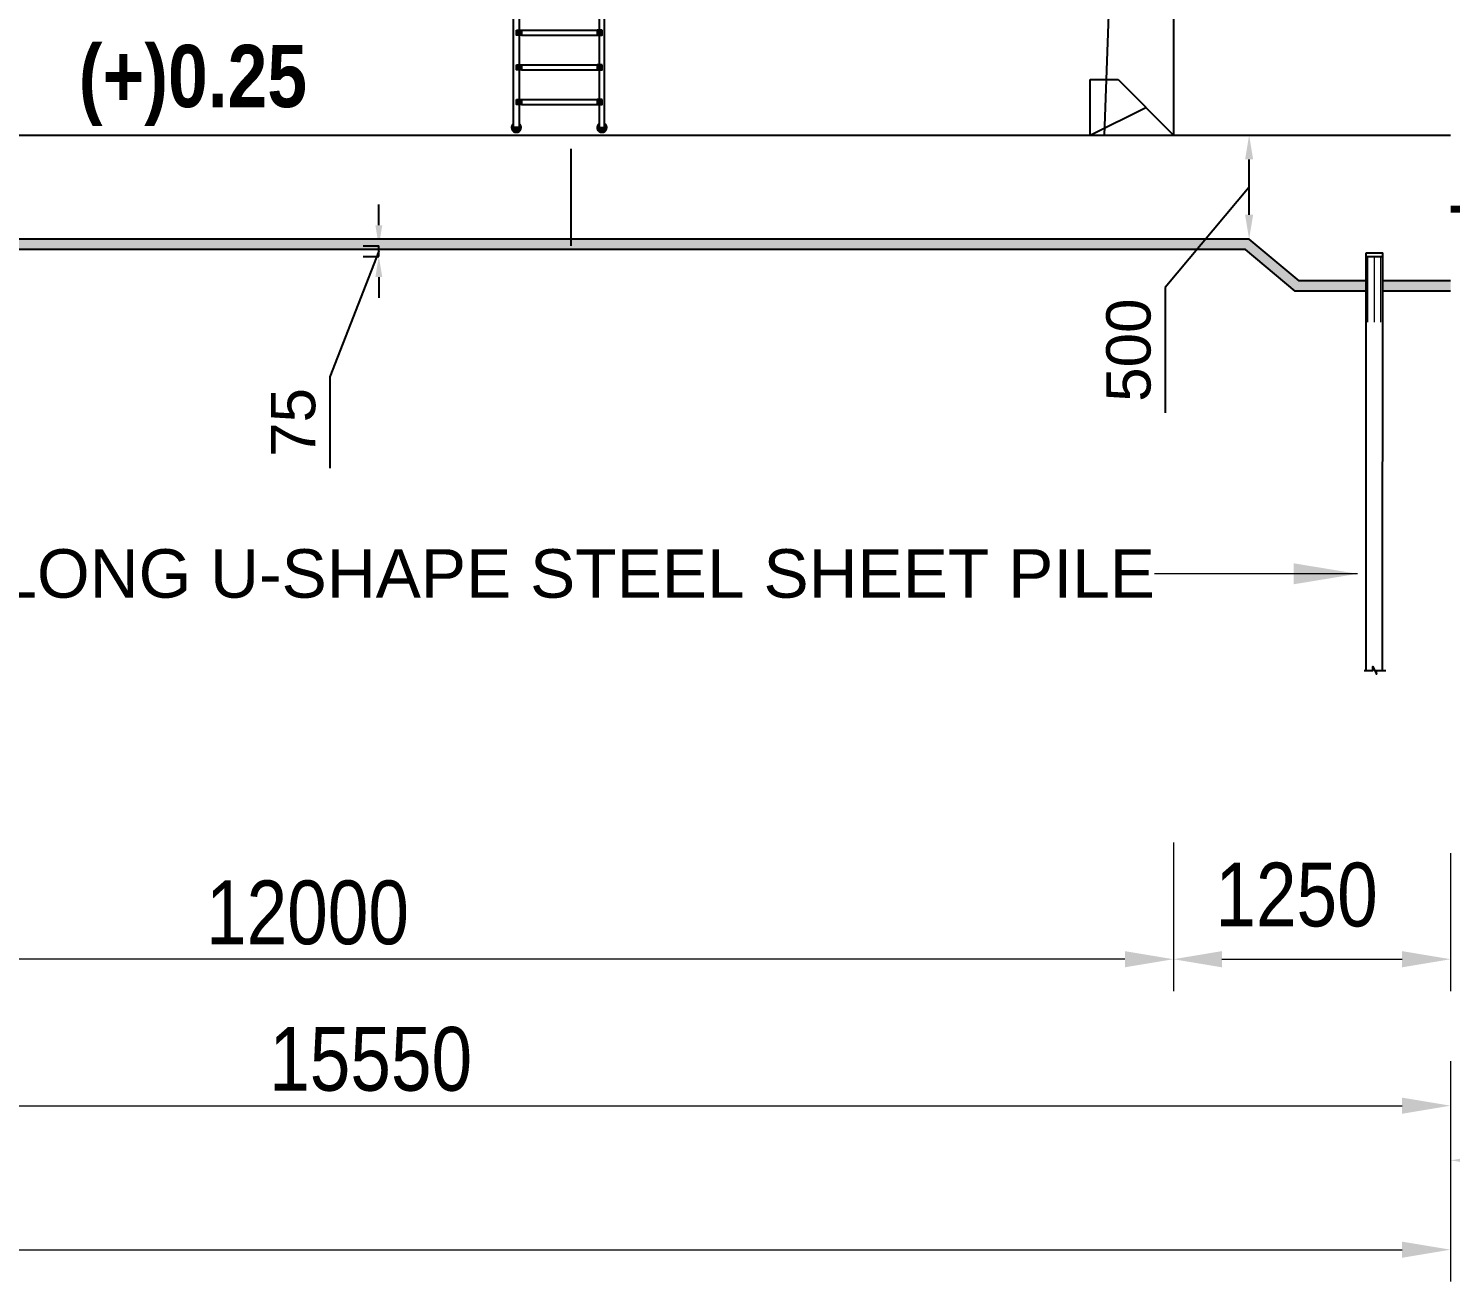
# Model space of a CAD drawing. Extents: x -358915 to 1258323, y -1667244 to -305611.
# Drawn here: x 189626 to 199890, y -1277948 to -1268905 of the extents above; entities that cross this region are included whole.
import ezdxf

# ---------------------------------------------------------------- set-up
doc = ezdxf.new("R2010")
doc.units = 0
doc.header["$LTSCALE"] = 300
doc.header["$MEASUREMENT"] = 0
doc.linetypes.add('DASHED2', pattern=[9.524999999999999, 6.35, -3.175])
doc.layers.get('0').update_dxf_attribs({"linetype": 'CONTINUOUS'})
doc.layers.get('DEFPOINTS').update_dxf_attribs({"linetype": 'CONTINUOUS'})
for name, color, linetype, lineweight in [('Dim', 7, 'CONTINUOUS', 9), ('HATCH', 252, 'CONTINUOUS', 5), ('slop', 8, 'CONTINUOUS', 9)]:
    doc.layers.add(name, color=color, linetype=linetype, lineweight=lineweight)
for name, color, linetype in [('LINE', 7, 'CONTINUOUS'), ('TEXT', 10, 'CONTINUOUS'), ('Water Ladder', 2, 'CONTINUOUS')]:
    doc.layers.add(name, color=color, linetype=linetype)
doc.styles.add('Arial', font='arial.ttf')
doc.styles.add('DIM', font='isocp3.shx')
doc.styles.add('dimText', font='ARIALN.TTF')
doc.styles.add('text', font='ARIALN.TTF', dxfattribs={"height": 1.6})
doc.dimstyles.new('dim_150', dxfattribs={"dimtxt": 300, "dimasz": 300, "dimexe": 300, "dimexo": 100, "dimgap": 100, "dimtad": 1, "dimdec": 0, "dimzin": 0, "dimdsep": 46, "dimtxsty": 'DIM', "dimcen": 150, "dimclrd": 5, "dimclre": 5, "dimclrt": 7, "dimadec": 0, "dimazin": 0, "dimtfac": 1, "dimtdec": 0, "dimtmove": 0, "dimatfit": 3, "dimfxl": 20, "dimtolj": 1, "dimtzin": 0, "dimarcsym": 0})
doc.dimstyles.new('dim_230', dxfattribs={"dimtxt": 460, "dimasz": 460, "dimexe": 230, "dimexo": 100, "dimgap": 100, "dimtad": 1, "dimdec": 0, "dimzin": 0, "dimdsep": 46, "dimtxsty": 'dimText', "dimcen": 0.09, "dimclrd": 256, "dimclre": 256, "dimclrt": 7, "dimadec": 0, "dimazin": 0, "dimtfac": 1, "dimtdec": 0, "dimtofl": 0, "dimtmove": 0, "dimatfit": 3, "dimfxl": 1, "dimtolj": 1, "dimtzin": 0, "dimlwd": -1, "dimlwe": -1, "dimarcsym": 0})

# ---------------------------------------------------------------- blocks, each defined once
blk = doc.blocks.new('*D114')
at = {"layer": 'DEFPOINTS', "color": 0, "ltscale": 500, "transparency": 16777216}
for p in [(197890.2678235127, -1274680.366473838), (199890.241389229, -1274756.484330701), (199890.241389229, -1275622.275150935)]:
    blk.add_point(p, dxfattribs=at)
at = {"layer": 'Dim', "ltscale": 500, "transparency": 16777216}
for p, q in [((197890.2678235127, -1274780.366473838), (197890.2678235127, -1275852.275150935)), ((199890.241389229, -1274856.484330701), (199890.241389229, -1275852.275150935)), ((198240.2678235127, -1275622.275150935), (199540.241389229, -1275622.275150935))]:
    blk.add_line(p, q, dxfattribs=at)
for points in [[(198240.2678235127, -1275563.941817602), (198240.2678235127, -1275680.608484269), (197890.2678235127, -1275622.275150935)], [(199540.241389229, -1275563.941817602), (199540.241389229, -1275680.608484269), (199890.241389229, -1275622.275150935)]]:
    blk.add_solid(points, dxfattribs=at)
at = {"layer": 'Dim', "color": 7, "ltscale": 500, "transparency": 16777216, "insert": (198778.6707981033, -1275158.848815906), "char_height": 460, "attachment_point": 5, "style": 'dimText'}
blk.add_mtext('\\A1;1250', dxfattribs=at)
blk = doc.blocks.new('*D115')
at = {"layer": 'DEFPOINTS', "color": 0, "ltscale": 500, "transparency": 16777216}
for p in [(197991.0748221764, -1269675.131075538), (198436.3998793806, -1269675.131075538), (198436.3998793802, -1270425.326487059)]:
    blk.add_point(p, dxfattribs=at)
at = {"layer": 'Dim', "color": 5, "lineweight": -2, "ltscale": 500, "transparency": 16777216}
for p, q in [((197991.0748221764, -1269675.131075538), (198436.3998793806, -1269675.131075538)), ((198436.3998793806, -1270250.326487059), (198436.3998793806, -1269850.131075538)), ((198436.3998793806, -1270050.228781298), (197830.7478958103, -1270774.204319854)), ((198436.3998793802, -1270425.326487059), (198436.3998793806, -1270425.326487059)), ((197830.7478958103, -1270774.204319854), (197830.7478958103, -1271680.125192978))]:
    blk.add_line(p, q, dxfattribs=at)
at = {"layer": 'Dim', "color": 5, "ltscale": 500, "transparency": 16777216}
for points in [[(198407.2332127139, -1269850.131075538), (198465.5665460473, -1269850.131075538), (198436.3998793806, -1269675.131075538)], [(198407.2332127139, -1270250.326487059), (198465.5665460473, -1270250.326487059), (198436.3998793806, -1270425.326487059)]]:
    blk.add_solid(points, dxfattribs=at)
at = {"layer": 'Dim', "color": 7, "ltscale": 500, "transparency": 16777216, "insert": (197567.3645397389, -1271227.164756416), "char_height": 320, "attachment_point": 5, "rotation": 90, "style": 'Arial'}
blk.add_mtext('\\A1;500', dxfattribs=at)
blk = doc.blocks.new('*D116')
at = {"layer": 'DEFPOINTS', "color": 0, "ltscale": 500, "transparency": 16777216}
for p in [(197890.2678235127, -1274680.366473838), (185390.2908264501, -1274797.930407862), (185390.2908264501, -1275622.275150935)]:
    blk.add_point(p, dxfattribs=at)
at = {"layer": 'Dim', "ltscale": 500, "transparency": 16777216}
for p, q in [((197890.2678235127, -1274780.366473838), (197890.2678235127, -1275852.275150935)), ((185390.2908264501, -1274897.930407862), (185390.2908264501, -1275852.275150935)), ((197540.2678235127, -1275622.275150935), (185740.2908264501, -1275622.275150935))]:
    blk.add_line(p, q, dxfattribs=at)
for points in [[(185740.2908264501, -1275563.941817602), (185740.2908264501, -1275680.608484269), (185390.2908264501, -1275622.275150935)], [(197540.2678235127, -1275563.941817602), (197540.2678235127, -1275680.608484269), (197890.2678235127, -1275622.275150935)]]:
    blk.add_solid(points, dxfattribs=at)
at = {"layer": 'Dim', "color": 7, "ltscale": 500, "transparency": 16777216, "insert": (191640.2793249814, -1275287.411576584), "char_height": 460, "attachment_point": 5, "style": 'dimText'}
blk.add_mtext('\\A1;12000', dxfattribs=at)
blk = doc.blocks.new('*D134')
at = {"layer": 'DEFPOINTS', "color": 0, "ltscale": 500, "transparency": 16777216}
for p in [(199890.241389229, -1276258.241653828), (205890.5360475411, -1276677.848258472), (205890.5360475411, -1277073.583408422)]:
    blk.add_point(p, dxfattribs=at)
at = {"layer": 'Dim', "ltscale": 500, "transparency": 16777216}
for p, q in [((199890.241389229, -1276358.241653828), (199890.241389229, -1277303.583408422)), ((205890.5360475411, -1276777.848258472), (205890.5360475411, -1277303.583408422)), ((200240.241389229, -1277073.583408422), (205540.5360475411, -1277073.583408422))]:
    blk.add_line(p, q, dxfattribs=at)
for points in [[(200240.241389229, -1277015.250075089), (200240.241389229, -1277131.916741756), (199890.241389229, -1277073.583408422)], [(205540.5360475411, -1277015.250075089), (205540.5360475411, -1277131.916741756), (205890.5360475411, -1277073.583408422)]]:
    blk.add_solid(points, dxfattribs=at)
at = {"layer": 'Dim', "color": 7, "ltscale": 500, "transparency": 16777216, "insert": (202890.388718385, -1276738.71983407), "char_height": 460, "attachment_point": 5, "style": 'dimText'}
blk.add_mtext('\\A1;6000', dxfattribs=at)
blk = doc.blocks.new('*D137')
at = {"layer": 'DEFPOINTS', "color": 0, "ltscale": 500, "transparency": 16777216}
for p in [(157500.5833345745, -1277153.123895913), (199890.241389229, -1277182.580718479), (199890.241389229, -1277718.444251418)]:
    blk.add_point(p, dxfattribs=at)
at = {"layer": 'Dim', "ltscale": 500, "transparency": 16777216}
for p, q in [((157500.5833345745, -1277253.123895913), (157500.5833345745, -1277948.444251418)), ((199890.241389229, -1277282.580718479), (199890.241389229, -1277948.444251418)), ((157850.5833345745, -1277718.444251418), (199540.241389229, -1277718.444251418))]:
    blk.add_line(p, q, dxfattribs=at)
for points in [[(157850.5833345745, -1277660.110918085), (157850.5833345745, -1277776.777584751), (157500.5833345745, -1277718.444251418)], [(199540.241389229, -1277660.110918085), (199540.241389229, -1277776.777584751), (199890.241389229, -1277718.444251418)]]:
    blk.add_solid(points, dxfattribs=at)
at = {"layer": 'Dim', "color": 7, "ltscale": 500, "transparency": 16777216, "insert": (177682.0301946732, -1277319.736973616), "char_height": 460, "attachment_point": 5, "style": 'dimText'}
blk.add_mtext('\\A1;{\\fArial|b1|i0|c0|p34;37340}', dxfattribs=at)
blk = doc.blocks.new('Water Ladder')
at = {"layer": 'Water Ladder'}
h = blk.add_hatch(color=15, dxfattribs=at)
h.dxf.hatch_style = 1
h.paths.add_polyline_path([(-129.442757466342, -40.86027148552239), (-166.3956877603193, -40.86027148552239), (-166.3956877603193, -76.77496887324378), (-129.442757466342, -76.77496887324378)])
h = blk.add_hatch(color=15, dxfattribs=at)
h.dxf.hatch_style = 1
h.paths.add_polyline_path([(415.4427574663426, -76.77496887324378), (452.3956877603199, -76.77496887324378), (452.3956877603199, -40.86027148552239), (415.4427574663426, -40.86027148552239)])
h = blk.add_hatch(color=15, dxfattribs=at)
h.dxf.hatch_style = 1
h.paths.add_polyline_path([(-129.4427574663423, -290.7161892242057), (-166.3956877603195, -290.7161892242057), (-166.3956877603195, -326.6308866119271), (-129.4427574663423, -326.6308866119271)])
h = blk.add_hatch(color=15, dxfattribs=at)
h.dxf.hatch_style = 1
h.paths.add_polyline_path([(415.4427574663424, -326.6308866119271), (452.3956877603197, -326.6308866119271), (452.3956877603197, -290.7161892242057), (415.4427574663424, -290.7161892242057)])
h = blk.add_hatch(color=15, dxfattribs=at)
h.dxf.hatch_style = 1
h.paths.add_polyline_path([(-129.442757466342, -540.5721069628889), (-166.3956877603193, -540.5721069628889), (-166.3956877603193, -576.4868043506103), (-129.442757466342, -576.4868043506103)])
h = blk.add_hatch(color=15, dxfattribs=at)
h.dxf.hatch_style = 1
h.paths.add_polyline_path([(415.4427574663426, -576.4868043506103), (452.3956877603199, -576.4868043506103), (452.3956877603199, -540.5721069628889), (415.4427574663426, -540.5721069628889)])
h = blk.add_hatch(color=15, dxfattribs=at)
h.dxf.hatch_style = 1
h.paths.add_polyline_path([(-129.4427574663423, -790.4280247015722), (-166.3956877603195, -790.4280247015722), (-166.3956877603195, -826.3427220892936), (-129.4427574663423, -826.3427220892936)])
h = blk.add_hatch(color=15, dxfattribs=at)
h.dxf.hatch_style = 1
h.paths.add_polyline_path([(415.4427574663424, -826.3427220892936), (452.3956877603197, -826.3427220892936), (452.3956877603197, -790.4280247015722), (415.4427574663424, -790.4280247015722)])
h = blk.add_hatch(color=15, dxfattribs=at)
h.dxf.hatch_style = 1
h.paths.add_polyline_path([(-129.4427574663423, -1040.283942440255), (-166.3956877603196, -1040.283942440255), (-166.3956877603196, -1076.198639827977), (-129.4427574663423, -1076.198639827977)])
h = blk.add_hatch(color=15, dxfattribs=at)
h.dxf.hatch_style = 1
h.paths.add_polyline_path([(-129.4427574663424, -1040.283942440255), (-166.3956877603196, -1040.283942440255), (-166.3956877603196, -1076.198639827977), (-129.4427574663424, -1076.198639827977)])
h = blk.add_hatch(color=15, dxfattribs=at)
h.dxf.hatch_style = 1
h.paths.add_polyline_path([(415.4427574663423, -1076.198639827977), (452.3956877603196, -1076.198639827977), (452.3956877603196, -1040.283942440255), (415.4427574663423, -1040.283942440255)])
h = blk.add_hatch(color=15, dxfattribs=at)
h.dxf.hatch_style = 1
h.paths.add_polyline_path([(415.4427574663423, -1076.198639827977), (452.3956877603196, -1076.198639827977), (452.3956877603196, -1040.283942440255), (415.4427574663423, -1040.283942440255)])
h = blk.add_hatch(color=15, dxfattribs=at)
h.dxf.hatch_style = 1
h.paths.add_polyline_path([(-129.4427574663424, -1290.139860178939), (-166.3956877603196, -1290.139860178939), (-166.3956877603196, -1326.05455756666), (-129.4427574663424, -1326.05455756666)])
h = blk.add_hatch(color=15, dxfattribs=at)
h.dxf.hatch_style = 1
h.paths.add_polyline_path([(415.4427574663423, -1326.05455756666), (452.3956877603196, -1326.05455756666), (452.3956877603196, -1290.139860178939), (415.4427574663423, -1290.139860178939)])
h = blk.add_hatch(color=15, dxfattribs=at)
h.dxf.hatch_style = 1
h.paths.add_polyline_path([(-129.4427574663426, -1539.995777917622), (-166.3956877603199, -1539.995777917622), (-166.3956877603199, -1575.910475305343), (-129.4427574663426, -1575.910475305343)])
h = blk.add_hatch(color=15, dxfattribs=at)
h.dxf.hatch_style = 1
h.paths.add_polyline_path([(415.4427574663421, -1575.910475305343), (452.3956877603193, -1575.910475305343), (452.3956877603193, -1539.995777917622), (415.4427574663421, -1539.995777917622)])
h = blk.add_hatch(color=15, dxfattribs=at)
h.dxf.hatch_style = 1
h.paths.add_polyline_path([(-129.4427574663427, -1789.851695656305), (-166.3956877603199, -1789.851695656305), (-166.3956877603199, -1825.766393044027), (-129.4427574663427, -1825.766393044027)])
h = blk.add_hatch(color=15, dxfattribs=at)
h.dxf.hatch_style = 1
h.paths.add_polyline_path([(415.442757466342, -1825.766393044027), (452.3956877603192, -1825.766393044027), (452.3956877603192, -1789.851695656305), (415.442757466342, -1789.851695656305)])
h = blk.add_hatch(color=15, dxfattribs=at)
h.dxf.hatch_style = 1
h.paths.add_polyline_path([(-129.4427574663424, -2039.707613394989), (-166.3956877603196, -2039.707613394989), (-166.3956877603196, -2075.62231078271), (-129.4427574663424, -2075.62231078271)])
h = blk.add_hatch(color=15, dxfattribs=at)
h.dxf.hatch_style = 1
h.paths.add_polyline_path([(415.4427574663423, -2075.62231078271), (452.3956877603196, -2075.62231078271), (452.3956877603196, -2039.707613394989), (415.4427574663423, -2039.707613394989)])
h = blk.add_hatch(color=15, dxfattribs=at)
h.dxf.hatch_style = 1
h.paths.add_polyline_path([(-129.4427574663425, -2289.563531133672), (-166.3956877603198, -2289.563531133672), (-166.3956877603198, -2325.478228521393), (-129.4427574663425, -2325.478228521393)])
h = blk.add_hatch(color=15, dxfattribs=at)
h.dxf.hatch_style = 1
h.paths.add_polyline_path([(415.4427574663422, -2325.478228521393), (452.3956877603194, -2325.478228521393), (452.3956877603194, -2289.563531133672), (415.4427574663422, -2289.563531133672)])
h = blk.add_hatch(color=15, dxfattribs=at)
h.dxf.hatch_style = 1
h.paths.add_polyline_path([(-129.4427574663425, -2539.419448872355), (-166.3956877603198, -2539.419448872355), (-166.3956877603198, -2575.334146260077), (-129.4427574663425, -2575.334146260077)])
h = blk.add_hatch(color=15, dxfattribs=at)
h.dxf.hatch_style = 1
h.paths.add_polyline_path([(415.4427574663422, -2575.334146260077), (452.3956877603194, -2575.334146260077), (452.3956877603194, -2539.419448872355), (415.4427574663422, -2539.419448872355)])
h = blk.add_hatch(color=15, dxfattribs=at)
h.dxf.hatch_style = 1
h.paths.add_polyline_path([(-129.4427574663427, -2789.275366611038), (-166.39568776032, -2789.275366611038), (-166.39568776032, -2825.19006399876), (-129.4427574663427, -2825.19006399876)])
h = blk.add_hatch(color=15, dxfattribs=at)
h.dxf.hatch_style = 1
h.paths.add_polyline_path([(415.442757466342, -2825.19006399876), (452.3956877603192, -2825.19006399876), (452.3956877603192, -2789.275366611038), (415.442757466342, -2789.275366611038)])
h = blk.add_hatch(color=15, dxfattribs=at)
h.dxf.hatch_style = 1
h.paths.add_polyline_path([(-129.4427574663428, -3039.131284349722), (-166.39568776032, -3039.131284349722), (-166.39568776032, -3075.045981737443), (-129.4427574663428, -3075.045981737443)])
h = blk.add_hatch(color=15, dxfattribs=at)
h.dxf.hatch_style = 1
h.paths.add_polyline_path([(415.4427574663418, -3075.045981737443), (452.3956877603191, -3075.045981737443), (452.3956877603191, -3039.131284349722), (415.4427574663418, -3039.131284349722)])
h = blk.add_hatch(color=15, dxfattribs=at)
h.dxf.hatch_style = 1
h.paths.add_polyline_path([(-129.4427574663428, -3288.987202088405), (-166.39568776032, -3288.987202088405), (-166.39568776032, -3324.901899476126), (-129.4427574663428, -3324.901899476126)])
h = blk.add_hatch(color=15, dxfattribs=at)
h.dxf.hatch_style = 1
h.paths.add_polyline_path([(415.4427574663418, -3324.901899476126), (452.3956877603191, -3324.901899476126), (452.3956877603191, -3288.987202088405), (415.4427574663418, -3288.987202088405)])
h = blk.add_hatch(color=15, dxfattribs=at)
h.dxf.hatch_style = 1
h.paths.add_polyline_path([(-129.4427574663428, -3538.843119827088), (-166.39568776032, -3538.843119827088), (-166.39568776032, -3574.75781721481), (-129.4427574663428, -3574.75781721481)])
h = blk.add_hatch(color=15, dxfattribs=at)
h.dxf.hatch_style = 1
h.paths.add_polyline_path([(415.4427574663418, -3574.75781721481), (452.3956877603191, -3574.75781721481), (452.3956877603191, -3538.843119827088), (415.4427574663418, -3538.843119827088)])
h = blk.add_hatch(color=15, dxfattribs=at)
h.dxf.hatch_style = 1
h.paths.add_polyline_path([(-129.4427574663428, -3788.699037565772), (-166.39568776032, -3788.699037565772), (-166.39568776032, -3824.613734953493), (-129.4427574663428, -3824.613734953493)])
h = blk.add_hatch(color=15, dxfattribs=at)
h.dxf.hatch_style = 1
h.paths.add_polyline_path([(415.4427574663418, -3824.613734953493), (452.3956877603191, -3824.613734953493), (452.3956877603191, -3788.699037565772), (415.4427574663418, -3788.699037565772)])
h = blk.add_hatch(color=15, dxfattribs=at)
h.dxf.hatch_style = 1
h.paths.add_polyline_path([(-129.4427574663428, -4038.554955304455), (-166.39568776032, -4038.554955304455), (-166.39568776032, -4074.469652692176), (-129.4427574663428, -4074.469652692176)])
h = blk.add_hatch(color=15, dxfattribs=at)
h.dxf.hatch_style = 1
h.paths.add_polyline_path([(415.4427574663418, -4074.469652692176), (452.3956877603191, -4074.469652692176), (452.3956877603191, -4038.554955304455), (415.4427574663418, -4038.554955304455)])
h = blk.add_hatch(color=15, dxfattribs=at)
h.dxf.hatch_style = 1
h.paths.add_polyline_path([(-129.4427574663428, -4288.410873043138), (-166.39568776032, -4288.410873043138), (-166.39568776032, -4324.325570430859), (-129.4427574663428, -4324.325570430859)])
h = blk.add_hatch(color=15, dxfattribs=at)
h.dxf.hatch_style = 1
h.paths.add_polyline_path([(415.4427574663418, -4324.325570430859), (452.3956877603191, -4324.325570430859), (452.3956877603191, -4288.410873043138), (415.4427574663418, -4288.410873043138)])
h = blk.add_hatch(color=15, dxfattribs=at)
h.dxf.hatch_style = 1
h.paths.add_polyline_path([(-127.868826152292, -4538.266790781821), (-164.8217564462692, -4538.266790781821), (-164.8217564462692, -4574.181488169543), (-127.868826152292, -4574.181488169543)])
h = blk.add_hatch(color=15, dxfattribs=at)
h.dxf.hatch_style = 1
h.paths.add_polyline_path([(417.0166887803927, -4574.181488169543), (453.9696190743699, -4574.181488169543), (453.9696190743699, -4538.266790781821), (417.0166887803927, -4538.266790781821)])
h = blk.add_hatch(color=15, dxfattribs=at)
h.dxf.hatch_style = 1
h.paths.add_polyline_path([(-127.868826152292, -4788.122708520505), (-164.8217564462692, -4788.122708520505), (-164.8217564462692, -4824.037405908226), (-127.868826152292, -4824.037405908226)])
h = blk.add_hatch(color=15, dxfattribs=at)
h.dxf.hatch_style = 1
h.paths.add_polyline_path([(417.0166887803927, -4824.037405908226), (453.9696190743699, -4824.037405908226), (453.9696190743699, -4788.122708520505), (417.0166887803927, -4788.122708520505)])
h = blk.add_hatch(color=15, dxfattribs=at)
h.dxf.hatch_style = 1
h.paths.add_polyline_path([(-127.868826152292, -5037.978626259188), (-164.8217564462692, -5037.978626259188), (-164.8217564462692, -5073.893323646909), (-127.868826152292, -5073.893323646909)])
h = blk.add_hatch(color=15, dxfattribs=at)
h.dxf.hatch_style = 1
h.paths.add_polyline_path([(417.0166887803927, -5073.893323646909), (453.9696190743699, -5073.893323646909), (453.9696190743699, -5037.978626259188), (417.0166887803927, -5037.978626259188)])
h = blk.add_hatch(color=15, dxfattribs=at)
h.dxf.hatch_style = 1
h.paths.add_polyline_path([(-146.34529129928, -5217.740252229234), (-146.34529129928, -5241.140626416598), (-185.5199179830963, -5241.140626416598), (-185.5199179830963, -5217.740252229234, 2.752628922237487)])
h = blk.add_hatch(color=15, dxfattribs=at)
h.dxf.hatch_style = 1
h.paths.add_polyline_path([(-185.5199179830963, -5241.140626416598), (-185.5199179830963, -5217.740252229234, 2.752628922237487), (-146.34529129928, -5217.740252229234), (-146.34529129928, -5241.140626416598)])
h = blk.add_hatch(color=15, dxfattribs=at)
h.dxf.hatch_style = 1
h.paths.add_polyline_path([(471.519917983096, -5217.740252229234), (471.519917983096, -5241.140626416598), (432.3452912992797, -5241.140626416598), (432.3452912992797, -5217.740252229234, 2.75262892223749)])
for points in [[(-146.34529129928, -3138.987202088405), (-146.34529129928, -5241.140626416598), (-185.5199179830963, -5241.140626416598), (-185.5199179830961, 974.4352864457478), (-146.3452912992798, 974.4352864457478), (-146.3452912992799, -40.86027148552245)], [(432.3452912992797, -3138.987202088405), (432.3452912992797, -5241.140626416598), (471.519917983096, -5241.140626416598), (471.5199179830961, 974.4352864457478), (432.3452912992798, 974.4352864457478), (432.3452912992798, -40.8602714855225)], [(-146.3452912992799, -76.77496887324378), (-146.3452912992799, -290.7161892242057)], [(-129.442757466342, -40.86027148552239), (415.4427574663426, -40.86027148552239)], [(-129.442757466342, -76.77496887324378), (415.4427574663426, -76.77496887324378)], [(432.3452912992797, -76.77496887324378), (432.3452912992797, -290.7161892242057)], [(-129.4427574663423, -290.7161892242057), (415.4427574663424, -290.7161892242057)], [(-146.3452912992799, -326.6308866119271), (-146.3452912992799, -540.5721069628889)], [(-129.4427574663423, -326.6308866119271), (415.4427574663424, -326.6308866119271)], [(432.3452912992797, -326.6308866119271), (432.3452912992797, -540.5721069628889)], [(-146.3452912992799, -576.4868043506103), (-146.3452912992799, -790.4280247015722)], [(-129.442757466342, -540.5721069628889), (415.4427574663426, -540.5721069628889)], [(-129.442757466342, -576.4868043506103), (415.4427574663426, -576.4868043506103)], [(432.3452912992797, -576.4868043506103), (432.3452912992797, -790.4280247015722)], [(-129.4427574663423, -790.4280247015722), (415.4427574663424, -790.4280247015722)], [(-146.3452912992799, -826.3427220892936), (-146.3452912992799, -1040.283942440255)], [(-129.4427574663423, -826.3427220892936), (415.4427574663424, -826.3427220892936)], [(432.3452912992797, -826.3427220892936), (432.3452912992797, -1040.283942440255)], [(-146.3452912992799, -1076.198639827977), (-146.3452912992799, -1290.139860178939)], [(-129.4427574663423, -1040.283942440255), (415.4427574663423, -1040.283942440255)], [(-129.4427574663424, -1040.283942440255), (415.4427574663423, -1040.283942440255)], [(-129.4427574663423, -1076.198639827977), (415.4427574663423, -1076.198639827977)], [(-129.4427574663424, -1076.198639827977), (415.4427574663423, -1076.198639827977)], [(432.3452912992797, -1076.198639827977), (432.3452912992797, -1290.139860178939)], [(-146.3452912992799, -1326.05455756666), (-146.3452912992799, -1539.995777917622)], [(-129.4427574663424, -1290.139860178939), (415.4427574663423, -1290.139860178939)], [(-129.4427574663424, -1326.05455756666), (415.4427574663423, -1326.05455756666)], [(432.3452912992797, -1326.05455756666), (432.3452912992797, -1539.995777917622)], [(-146.34529129928, -1575.910475305343), (-146.34529129928, -1789.851695656305)], [(-129.4427574663426, -1539.995777917622), (415.4427574663421, -1539.995777917622)], [(-129.4427574663426, -1575.910475305343), (415.4427574663421, -1575.910475305343)], [(432.3452912992797, -1575.910475305343), (432.3452912992797, -1789.851695656305)], [(-146.34529129928, -1825.766393044027), (-146.34529129928, -2039.707613394989)], [(-129.4427574663427, -1789.851695656305), (415.442757466342, -1789.851695656305)], [(-129.4427574663427, -1825.766393044027), (415.442757466342, -1825.766393044027)], [(432.3452912992797, -1825.766393044027), (432.3452912992797, -2039.707613394989)], [(-129.4427574663424, -2039.707613394989), (415.4427574663423, -2039.707613394989)], [(-146.34529129928, -2075.62231078271), (-146.34529129928, -2289.563531133672)], [(-129.4427574663424, -2075.62231078271), (415.4427574663423, -2075.62231078271)], [(432.3452912992797, -2075.62231078271), (432.3452912992797, -2289.563531133672)], [(-146.34529129928, -2325.478228521393), (-146.34529129928, -2539.419448872355)], [(-129.4427574663425, -2289.563531133672), (415.4427574663422, -2289.563531133672)], [(-129.4427574663425, -2325.478228521393), (415.4427574663422, -2325.478228521393)], [(432.3452912992797, -2325.478228521393), (432.3452912992797, -2789.275366611038)], [(-129.4427574663425, -2539.419448872355), (415.4427574663422, -2539.419448872355)], [(-146.34529129928, -2575.334146260077), (-146.34529129928, -2789.275366611038)], [(-129.4427574663425, -2575.334146260077), (415.4427574663422, -2575.334146260077)], [(-146.34529129928, -2825.19006399876), (-146.34529129928, -3039.131284349722)], [(-129.4427574663427, -2789.275366611038), (415.442757466342, -2789.275366611038)], [(-129.4427574663427, -2825.19006399876), (415.442757466342, -2825.19006399876)], [(432.3452912992797, -2825.19006399876), (432.3452912992797, -3039.131284349722)], [(-146.34529129928, -3075.045981737443), (-146.34529129928, -3138.987202088405)], [(-129.4427574663428, -3039.131284349722), (415.4427574663418, -3039.131284349722)], [(-129.4427574663428, -3075.045981737443), (415.4427574663418, -3075.045981737443)], [(432.3452912992797, -3075.045981737443), (432.3452912992797, -3138.987202088405)], [(-146.34529129928, -3324.901899476126), (-146.34529129928, -3388.843119827088)], [(-129.4427574663428, -3288.987202088405), (415.4427574663418, -3288.987202088405)], [(-129.4427574663428, -3324.901899476126), (415.4427574663418, -3324.901899476126)], [(-146.34529129928, -3574.75781721481), (-146.34529129928, -3638.699037565772)], [(-129.4427574663428, -3538.843119827088), (415.4427574663418, -3538.843119827088)], [(-129.4427574663428, -3574.75781721481), (415.4427574663418, -3574.75781721481)], [(-129.4427574663428, -3788.699037565772), (415.4427574663418, -3788.699037565772)], [(-146.34529129928, -3824.613734953493), (-146.34529129928, -3888.554955304455)], [(-129.4427574663428, -3824.613734953493), (415.4427574663418, -3824.613734953493)], [(-146.34529129928, -4074.469652692176), (-146.34529129928, -4138.410873043138)], [(-129.4427574663428, -4038.554955304455), (415.4427574663418, -4038.554955304455)], [(-129.4427574663428, -4074.469652692176), (415.4427574663418, -4074.469652692176)], [(-129.4427574663428, -4288.410873043138), (415.4427574663418, -4288.410873043138)], [(-146.34529129928, -4324.325570430859), (-146.34529129928, -4388.266790781821)], [(-129.4427574663428, -4324.325570430859), (415.4427574663418, -4324.325570430859)], [(-144.7713599852292, -4574.181488169543), (-144.7713599852292, -5206.622708520505)], [(-127.868826152292, -4538.266790781821), (417.0166887803927, -4538.266790781821)], [(-127.868826152292, -4574.181488169543), (417.0166887803927, -4574.181488169543)], [(-127.868826152292, -4788.122708520505), (417.0166887803927, -4788.122708520505)], [(-127.868826152292, -4824.037405908226), (417.0166887803927, -4824.037405908226)], [(-127.868826152292, -5037.978626259188), (417.0166887803927, -5037.978626259188)], [(-127.868826152292, -5073.893323646909), (417.0166887803927, -5073.893323646909)]]:
    blk.add_lwpolyline(points, dxfattribs=at)
for points in [[(-166.3956877603193, -40.86027148552239), (-129.442757466342, -40.86027148552239), (-129.442757466342, -76.77496887324378), (-166.3956877603193, -76.77496887324378)], [(452.3956877603199, -40.86027148552239), (415.4427574663426, -40.86027148552239), (415.4427574663426, -76.77496887324378), (452.3956877603199, -76.77496887324378)], [(-166.3956877603195, -290.7161892242057), (-129.4427574663423, -290.7161892242057), (-129.4427574663423, -326.6308866119271), (-166.3956877603195, -326.6308866119271)], [(452.3956877603197, -290.7161892242057), (415.4427574663424, -290.7161892242057), (415.4427574663424, -326.6308866119271), (452.3956877603197, -326.6308866119271)], [(-166.3956877603193, -540.5721069628889), (-129.442757466342, -540.5721069628889), (-129.442757466342, -576.4868043506103), (-166.3956877603193, -576.4868043506103)], [(452.3956877603199, -540.5721069628889), (415.4427574663426, -540.5721069628889), (415.4427574663426, -576.4868043506103), (452.3956877603199, -576.4868043506103)], [(-166.3956877603195, -790.4280247015722), (-129.4427574663423, -790.4280247015722), (-129.4427574663423, -826.3427220892936), (-166.3956877603195, -826.3427220892936)], [(452.3956877603197, -790.4280247015722), (415.4427574663424, -790.4280247015722), (415.4427574663424, -826.3427220892936), (452.3956877603197, -826.3427220892936)], [(-166.3956877603196, -1040.283942440255), (-129.4427574663423, -1040.283942440255), (-129.4427574663423, -1076.198639827977), (-166.3956877603196, -1076.198639827977)], [(-166.3956877603196, -1040.283942440255), (-129.4427574663424, -1040.283942440255), (-129.4427574663424, -1076.198639827977), (-166.3956877603196, -1076.198639827977)], [(452.3956877603196, -1040.283942440255), (415.4427574663423, -1040.283942440255), (415.4427574663423, -1076.198639827977), (452.3956877603196, -1076.198639827977)], [(452.3956877603196, -1040.283942440255), (415.4427574663423, -1040.283942440255), (415.4427574663423, -1076.198639827977), (452.3956877603196, -1076.198639827977)], [(-166.3956877603196, -1290.139860178939), (-129.4427574663424, -1290.139860178939), (-129.4427574663424, -1326.05455756666), (-166.3956877603196, -1326.05455756666)], [(452.3956877603196, -1290.139860178939), (415.4427574663423, -1290.139860178939), (415.4427574663423, -1326.05455756666), (452.3956877603196, -1326.05455756666)], [(-166.3956877603199, -1539.995777917622), (-129.4427574663426, -1539.995777917622), (-129.4427574663426, -1575.910475305343), (-166.3956877603199, -1575.910475305343)], [(452.3956877603193, -1539.995777917622), (415.4427574663421, -1539.995777917622), (415.4427574663421, -1575.910475305343), (452.3956877603193, -1575.910475305343)], [(-166.3956877603199, -1789.851695656305), (-129.4427574663427, -1789.851695656305), (-129.4427574663427, -1825.766393044027), (-166.3956877603199, -1825.766393044027)], [(452.3956877603192, -1789.851695656305), (415.442757466342, -1789.851695656305), (415.442757466342, -1825.766393044027), (452.3956877603192, -1825.766393044027)], [(-166.3956877603196, -2039.707613394989), (-129.4427574663424, -2039.707613394989), (-129.4427574663424, -2075.62231078271), (-166.3956877603196, -2075.62231078271)], [(452.3956877603196, -2039.707613394989), (415.4427574663423, -2039.707613394989), (415.4427574663423, -2075.62231078271), (452.3956877603196, -2075.62231078271)], [(-166.3956877603198, -2289.563531133672), (-129.4427574663425, -2289.563531133672), (-129.4427574663425, -2325.478228521393), (-166.3956877603198, -2325.478228521393)], [(452.3956877603194, -2289.563531133672), (415.4427574663422, -2289.563531133672), (415.4427574663422, -2325.478228521393), (452.3956877603194, -2325.478228521393)], [(-166.3956877603198, -2539.419448872355), (-129.4427574663425, -2539.419448872355), (-129.4427574663425, -2575.334146260077), (-166.3956877603198, -2575.334146260077)], [(452.3956877603194, -2539.419448872355), (415.4427574663422, -2539.419448872355), (415.4427574663422, -2575.334146260077), (452.3956877603194, -2575.334146260077)], [(-166.39568776032, -2789.275366611038), (-129.4427574663427, -2789.275366611038), (-129.4427574663427, -2825.19006399876), (-166.39568776032, -2825.19006399876)], [(452.3956877603192, -2789.275366611038), (415.442757466342, -2789.275366611038), (415.442757466342, -2825.19006399876), (452.3956877603192, -2825.19006399876)], [(-166.39568776032, -3039.131284349722), (-129.4427574663428, -3039.131284349722), (-129.4427574663428, -3075.045981737443), (-166.39568776032, -3075.045981737443)], [(452.3956877603191, -3039.131284349722), (415.4427574663418, -3039.131284349722), (415.4427574663418, -3075.045981737443), (452.3956877603191, -3075.045981737443)], [(-166.39568776032, -3288.987202088405), (-129.4427574663428, -3288.987202088405), (-129.4427574663428, -3324.901899476126), (-166.39568776032, -3324.901899476126)], [(452.3956877603191, -3288.987202088405), (415.4427574663418, -3288.987202088405), (415.4427574663418, -3324.901899476126), (452.3956877603191, -3324.901899476126)], [(-166.39568776032, -3538.843119827088), (-129.4427574663428, -3538.843119827088), (-129.4427574663428, -3574.75781721481), (-166.39568776032, -3574.75781721481)], [(452.3956877603191, -3538.843119827088), (415.4427574663418, -3538.843119827088), (415.4427574663418, -3574.75781721481), (452.3956877603191, -3574.75781721481)], [(-166.39568776032, -3788.699037565772), (-129.4427574663428, -3788.699037565772), (-129.4427574663428, -3824.613734953493), (-166.39568776032, -3824.613734953493)], [(452.3956877603191, -3788.699037565772), (415.4427574663418, -3788.699037565772), (415.4427574663418, -3824.613734953493), (452.3956877603191, -3824.613734953493)], [(-166.39568776032, -4038.554955304455), (-129.4427574663428, -4038.554955304455), (-129.4427574663428, -4074.469652692176), (-166.39568776032, -4074.469652692176)], [(452.3956877603191, -4038.554955304455), (415.4427574663418, -4038.554955304455), (415.4427574663418, -4074.469652692176), (452.3956877603191, -4074.469652692176)], [(-166.39568776032, -4288.410873043138), (-129.4427574663428, -4288.410873043138), (-129.4427574663428, -4324.325570430859), (-166.39568776032, -4324.325570430859)], [(452.3956877603191, -4288.410873043138), (415.4427574663418, -4288.410873043138), (415.4427574663418, -4324.325570430859), (452.3956877603191, -4324.325570430859)], [(-164.8217564462692, -4538.266790781821), (-127.868826152292, -4538.266790781821), (-127.868826152292, -4574.181488169543), (-164.8217564462692, -4574.181488169543)], [(453.9696190743699, -4538.266790781821), (417.0166887803927, -4538.266790781821), (417.0166887803927, -4574.181488169543), (453.9696190743699, -4574.181488169543)], [(-164.8217564462692, -4788.122708520505), (-127.868826152292, -4788.122708520505), (-127.868826152292, -4824.037405908226), (-164.8217564462692, -4824.037405908226)], [(453.9696190743699, -4788.122708520505), (417.0166887803927, -4788.122708520505), (417.0166887803927, -4824.037405908226), (453.9696190743699, -4824.037405908226)], [(-164.8217564462692, -5037.978626259188), (-127.868826152292, -5037.978626259188), (-127.868826152292, -5073.893323646909), (-164.8217564462692, -5073.893323646909)], [(453.9696190743699, -5037.978626259188), (417.0166887803927, -5037.978626259188), (417.0166887803927, -5073.893323646909), (453.9696190743699, -5073.893323646909)]]:
    blk.add_lwpolyline(points, close=True, dxfattribs=at)
for centre, radius, start, end in [((-165.9326046411297, 986.3811184767992), 22.94266215734143, 328.6219877852851, 211.3780122147149), ((451.9326046411297, 986.3811184767992), 22.94266215734143, 328.6219877867088, 211.378012214003), ((-165.9326046411881, -5241.140626416598), 34.51623102650046, 124.5747705773952, 55.4252294226048), ((-165.9326046411881, -5241.140626416598), 30.51623102650046, 129.9310599741309, 50.06894002586912), ((451.9326046411878, -5241.140626416598), 34.51623102650046, 124.5747705773952, 55.4252294226048), ((451.9326046411878, -5241.140626416598), 30.51623102650046, 129.9310599741309, 50.06894002586912)]:
    blk.add_arc(centre, radius, start, end, dxfattribs=at)
blk = doc.blocks.new('*D158')
at = {"layer": 'DEFPOINTS', "color": 0, "ltscale": 500, "transparency": 16777216}
for p in [(192041.5795950685, -1270475.133400979), (192041.5795950685, -1270550.213945382), (192155.1508292446, -1270475.133400979)]:
    blk.add_point(p, dxfattribs=at)
at = {"layer": 'Dim', "color": 5, "lineweight": -2, "ltscale": 500, "transparency": 16777216}
for p, q in [((192155.1508292446, -1270325.133400979), (192155.1508292446, -1270175.133400979)), ((192155.1508292446, -1270512.67367318), (191801.5261736255, -1271419.573086024)), ((192041.5795950685, -1270475.133400979), (192155.1508292446, -1270475.133400979)), ((192041.5795950685, -1270550.213945382), (192155.1508292446, -1270550.213945382)), ((192155.1508292446, -1270550.213945382), (192155.1508292446, -1270475.133400979)), ((192155.1508292446, -1270550.213945382), (192155.1508292446, -1270475.133400979)), ((192155.1508292446, -1270700.213945382), (192155.1508292446, -1270850.213945382)), ((191801.5261736255, -1271419.573086024), (191801.5261736255, -1272077.74498234))]:
    blk.add_line(p, q, dxfattribs=at)
at = {"layer": 'Dim', "color": 5, "ltscale": 500, "transparency": 16777216}
for points in [[(192130.1508292446, -1270325.133400979), (192180.1508292446, -1270325.133400979), (192155.1508292446, -1270475.133400979)], [(192130.1508292446, -1270700.213945382), (192180.1508292446, -1270700.213945382), (192155.1508292446, -1270550.213945382)]]:
    blk.add_solid(points, dxfattribs=at)
at = {"layer": 'Dim', "color": 7, "ltscale": 500, "transparency": 16777216, "insert": (191538.7976606647, -1271748.659034182), "char_height": 320, "attachment_point": 5, "rotation": 90, "style": 'Arial'}
blk.add_mtext('\\A1;75', dxfattribs=at)
blk = doc.blocks.new('*D160')
at = {"layer": 'DEFPOINTS', "color": 0, "ltscale": 500, "transparency": 16777216}
for p in [(182640.4426640086, -1275926.438193719), (199890.241389229, -1276443.627003324), (199890.241389229, -1276679.280169777)]:
    blk.add_point(p, dxfattribs=at)
at = {"layer": 'Dim', "ltscale": 500, "transparency": 16777216}
for p, q in [((182640.4426640086, -1276026.438193719), (182640.4426640086, -1276909.280169777)), ((199890.241389229, -1276543.627003324), (199890.241389229, -1276909.280169777)), ((182990.4426640086, -1276679.280169777), (199540.241389229, -1276679.280169777))]:
    blk.add_line(p, q, dxfattribs=at)
for points in [[(182990.4426640086, -1276620.946836444), (182990.4426640086, -1276737.613503111), (182640.4426640086, -1276679.280169777)], [(199540.241389229, -1276620.946836444), (199540.241389229, -1276737.613503111), (199890.241389229, -1276679.280169777)]]:
    blk.add_solid(points, dxfattribs=at)
at = {"layer": 'Dim', "color": 7, "ltscale": 500, "transparency": 16777216, "insert": (192096.0491269934, -1276344.416595425), "char_height": 460, "attachment_point": 5, "style": 'dimText'}
blk.add_mtext('\\A1;15550', dxfattribs=at)

msp = doc.modelspace()

# ---------------------------------------------------------------- hatches: boundary and pattern name
at = {"layer": 'Dim'}
h = msp.add_hatch(dxfattribs=at)
h.set_pattern_fill('AR-CONC', color=8, scale=20)
h.set_pattern_definition([(49.99999999999999, (-170910.1637639133, -1413372.896897498), (143.4520365201507, -12.55042699651902), [15, -165]), (355, (-170910.1637639133, -1413372.896897498), (-27.7502667226, 150.4384267400024), [12, -132]), (100.45144446, (-170898.2094277134, -1413373.942766298), (115.7017693454224, 137.8879981937259), [12.74803839999998, -140.2284223999997]), (46.18420000000002, (-170910.1637639133, -1413332.896897498), (213.4482661343145, -33.10385615861531), [22.49999999999995, -247.4999999999996]), (96.63563548999997, (-170892.3764149137, -1413335.655558898), (186.9323891348457, 194.8237201549101), [19.1220684, -210.342752]), (351.1841639899999, (-170910.1637639133, -1413332.896897498), (186.9323890109546, 194.823720053998), [18, -198.0000002]), (21, (-170890.1637639133, -1413342.896897498), (119.3814104236923, -80.52377813306776), [15, -165]), (326.0000000000001, (-170890.1637639133, -1413342.896897498), (48.66306638431634, 145.0300090093706), [12, -132]), (71.45144474, (-170880.2153131133, -1413349.607212298), (168.0444753459942, 64.50623056127077), [12.748038, -140.2284224]), (37.50000000000001, (-170910.1637639133, -1413372.896897498), (2.431971063458134, 66.5787707662623), [0, -130.4, 0, -134, 0, -132.5]), (7.499999999999999, (-170910.1637639133, -1413372.896897498), (52.61390748842972, 78.88234237647205), [0, -76.39999999999999, 0, -127.4, 0, -50.5]), (327.5, (-170954.7637639134, -1413372.896897498), (106.7644872344818, -4.510974346875951), [0, -50, 0, -156, 0, -207]), (317.5, (-170974.7637639134, -1413372.896897498), (116.6372338684772, 20.02099646646354), [0, -65, 0, -103.6, 0, -147])])
h.paths.add_polyline_path([(199890.8877274101, -1270725.711625178), (199400.7047365811, -1270725.489173427), (199400.7042285986, -1270800.489175797), (199890.9320092704, -1270800.711625231)])
h.paths.add_polyline_path([(157990.6673026388, -1270785.901964348), (157500.6621061708, -1270785.901942714), (157500.667424879, -1270860.901942714), (157990.6673546489, -1270860.901942714)])
h.paths.add_polyline_path([(181020.2503147167, -1269525.131075534), (174820.3867661385, -1269525.131075535), (173170.3867661385, -1269524.977569438), (172322.8170909714, -1269524.977569438), (170439.3970462908, -1270152.71403207), (169622.0544977514, -1270425.131075537), (159000.6671627485, -1270425.131075537), (158600.6671627485, -1270785.901942714), (158110.6671627485, -1270785.901942714), (158110.6671627485, -1270860.901942714), (158629.4931355882, -1270860.901942714), (159029.4931355882, -1270500.131075537), (169634.2240308267, -1270500.131075537), (170470.6754282536, -1270221.345128203), (172334.4236708386, -1269599.977569438), (173170.3867661385, -1269599.977569438), (174820.3797885887, -1269600.13107521), (180989.1842975388, -1269600.131075534), (181139.1843020199, -1269750.131080016), (182170.4210542776, -1269750.130931245), (183007.083297886, -1269750.130931245), (184909.5418815492, -1270384.507783783), (185268.5825813236, -1270500.131075537), (190642.8943473706, -1270500.131075537), (198409.2453191848, -1270500.325783818), (198769.2475851076, -1270800.500426883), (199280.6959528811, -1270800.458469788), (199280.7130262787, -1270725.45847056), (198796.6107762088, -1270725.501819518), (198436.3998793801, -1270425.326487058), (190642.8945665937, -1270425.131075537), (185268.5825813236, -1270425.131075537), (184901.6104459604, -1270302.807035333), (183018.5812560599, -1269675.130931245), (182170.4210434579, -1269675.130931245), (181170.2503147162, -1269675.131075534)])
at = {"layer": 'HATCH', "ltscale": 10}
h = msp.add_hatch(dxfattribs=at)
h.set_pattern_fill('ANSI31', color=256, scale=375, angle=45, style=0)
h.set_pattern_definition([(90, (134653.3153725863, -1261326.314071372), (-46.875, 7.105427357601002e-15), [])])
h.paths.add_polyline_path([(199399.8054249189, -1271025.815392319), (199355.5922273309, -1271025.815392319), (199355.5922273309, -1271012.316158489), (199327.5509630074, -1271038.324123503), (199327.5509630074, -1271025.815392319), (199279.8054249189, -1271025.815392319), (199279.8054249189, -1270552.121790953), (199399.8054249189, -1270552.121790953)])

# ---------------------------------------------------------------- linework, layer by layer
at = {"color": 7}
msp.add_lwpolyline([(185390.2908264501, -1269675.131075537), (199890.2626929441, -1269674.963815107)], dxfattribs=at)
at = {"layer": 'LINE', "ltscale": 500}
for p, q in [((197890.3878733767, -1264275.131968226), (197890.2630721042, -1269675.137307412)), ((197290.2684852136, -1269675.136231543), (197290.2442760277, -1269274.787147937)), ((197290.2442764957, -1269274.796824855), (197490.246241949, -1269274.787147842))]:
    msp.add_line(p, q, dxfattribs=at)
at = {"layer": 'LINE'}
for p, q in [((199280.0726402672, -1273538.545372535), (199280.7586247679, -1270525.153481605)), ((199400.0726402672, -1273538.545372535), (199400.7586247679, -1270525.153481605))]:
    msp.add_line(p, q, dxfattribs=at)
at = {"layer": 'LINE', "color": 5, "linetype": 'DASHED2', "ltscale": 2000000}
msp.add_lwpolyline([(197590.363324631, -1264275.130629084), (197390.2704524468, -1269675.158185415)], dxfattribs=at)
at = {"layer": 'LINE', "ltscale": 500}
for points in [[(197490.246241949, -1269274.787147842), (197890.2630721042, -1269675.137307412)], [(199280.7130107316, -1270725.526764147), (198796.6107762088, -1270725.501819518), (198436.3998793801, -1270425.326487058), (191685.1571480874, -1270425.131075537), (185268.5825813236, -1270425.131075537), (184933.2589640003, -1270313.356536429), (183018.5812560576, -1269675.130931245), (182170.4210434556, -1269675.130931245), (182170.4210434556, -1269675.130931245), (181170.2503147139, -1269675.131075534), (181020.2503147144, -1269525.131075534), (174820.3867661362, -1269525.131075535), (174820.3867661362, -1269525.131075535), (173170.3867661357, -1269524.977569438), (173170.3867661357, -1269524.977569438), (172322.8170909691, -1269524.977569438), (169622.0544977514, -1270425.131075537), (159000.6671627485, -1270425.131075537), (158600.6671627485, -1270785.901942714), (158110.6671627485, -1270785.901942714)], [(199280.7091461616, -1270800.526764047), (198769.4553809166, -1270800.500420365), (198409.2452199357, -1270500.325701111), (191685.1549772481, -1270500.131075506), (185256.4117568107, -1270500.131075537), (184909.5418815492, -1270384.507783783), (183006.4104369264, -1269750.130931245), (182170.4210434556, -1269750.130931245), (181139.1843020176, -1269750.131080016), (180989.184297536, -1269600.131075534), (174820.3867661362, -1269600.131075535), (173170.3797885859, -1269599.977569113), (172334.9866240448, -1269599.977569438), (169634.2240308272, -1270500.131075537), (159029.4931355882, -1270500.131075537), (158629.4931355882, -1270860.901942714), (158110.6671627485, -1270860.901942714)], [(199890.8323520813, -1270725.557818011), (199400.7130093412, -1270725.532871909)], [(199890.8730193498, -1270800.557820178), (199400.6959359441, -1270800.532871137)]]:
    msp.add_lwpolyline(points, dxfattribs=at)
at = {"layer": 'LINE', "color": 8, "linetype": 'DASHED2', "ltscale": 2000000}
msp.add_lwpolyline([(197290.2684852784, -1269675.137307412), (197690.2583469292, -1269475.026256637)], dxfattribs=at)
at = {"layer": 'LINE', "ltscale": 500, "elevation": -1.180854655551715e-09}
msp.add_lwpolyline([(193540.2669835398, -1269774.932482872), (193540.2669835398, -1270475.130897664)], dxfattribs=at)
at = {"layer": 'LINE', "ltscale": 500, "const_width": 50}
msp.add_lwpolyline([(205870.284751825, -1270209.537795928), (199890.7069388665, -1270209.537795928)], dxfattribs=at)
at = {"layer": 'LINE'}
for points in [[(199280.7586247679, -1270525.153481605), (199400.7586247679, -1270525.153481605)], [(199280.7586247679, -1270550.153481605), (199400.7586247679, -1270550.153481605)], [(199265.7518917653, -1273538.545372535), (199328.7219565511, -1273538.545372535), (199328.7219565511, -1273509.991508336), (199356.7632208746, -1273565.407035203), (199356.7632208746, -1273538.545372535), (199423.1641179547, -1273538.545372535)]]:
    msp.add_lwpolyline(points, dxfattribs=at)
at = {"layer": 'slop'}
for p, q in [((197640.239063438, -1269675.253723738), (197640.239063438, -1269675.253775584)), ((197640.239063438, -1269675.253723738), (197640.239063438, -1269675.253775583)), ((197690.2390620597, -1269674.997554682), (197690.2390620597, -1269674.997606528)), ((197690.2390620597, -1269674.997554682), (197690.2390620597, -1269674.997606527))]:
    msp.add_line(p, q, dxfattribs=at)

# ---------------------------------------------------------------- block references
at = {"layer": 'Water Ladder', "color": 2}
msp.add_blockref('Water Ladder', (193313.2094410388, -1264379.329518529), dxfattribs=at)

# ---------------------------------------------------------------- texts
at = {"layer": 'TEXT', "color": 2, "insert": (191637.1515557664, -1269023.620836107, 2.53658781979027e-09), "char_height": 450, "width": 2203.973184474977, "attachment_point": 3, "style": 'text'}
msp.add_mtext('{\\fArial Narrow|b1|i0|c0|p34;\\C6;(+)0.25}', dxfattribs=at)
at = {"layer": 'TEXT', "insert": (197756.9638880324, -1272840.843004622), "char_height": 350, "width": 12025.42872511587, "attachment_point": 6, "style": 'Arial'}
msp.add_mtext('4.00m LONG U-SHAPE STEEL SHEET PILE', dxfattribs=at)

# ---------------------------------------------------------------- dimensions: what is measured, and where the dimension line sits
at = {"layer": 'Dim', "ltscale": 500}
for base, p1, p2, angle, text, dimstyle, override, picture, middle in [((198436.3998793806, -1269675.131075538), (198436.3998793801, -1270425.326487058), (197991.0748221762, -1269675.131075537), 90, '500', 'dim_150', {"dimtxt": 320, "dimasz": 175, "dimexe": 0, "dimexo": 0, "dimtxsty": 'Arial', "dimsah": 1, "dimtmove": 1}, '*D115', (197830.7478958098, -1270874.204319854)), ((199890.241389229, -1276679.280169777), (182640.4426640086, -1275926.438193719), (199890.241389229, -1276443.627003324), 180, '15550', 'dim_230', {"dimasz": 350, "dimsah": 1, "dimtmove": 2}, '*D160', (192096.0491269934, -1276344.416595425))]:
    dim = msp.add_linear_dim(base=base, p1=p1, p2=p2, angle=angle, text=text, dimstyle=dimstyle, override=override, dxfattribs=at)
    dim.commit()
    dim.dimension.update_dxf_attribs({"geometry": picture, "text_midpoint": middle, "dimtype": 160})
dim = msp.add_linear_dim(base=(192155.1508292446, -1270475.133400979), p1=(192041.5795950685, -1270550.213945381), p2=(192041.5795950685, -1270475.133400979), angle=90, dimstyle='dim_150', override={"dimtxt": 320, "dimasz": 150, "dimexe": 0, "dimexo": 0, "dimtxsty": 'Arial', "dimsah": 1, "dimtmove": 1}, dxfattribs=at)
dim.commit()
dim.dimension.update_dxf_attribs({"geometry": '*D158', "text_midpoint": (191801.5261736251, -1271519.573086024), "dimtype": 161})
dim = msp.add_linear_dim(base=(185390.2908264501, -1275622.275150935), p1=(197890.2678235127, -1274680.366473838), p2=(185390.2908264501, -1274797.930407862), angle=180, text='12000', dimstyle='dim_230', override={"dimasz": 350, "dimsah": 1, "dimtmove": 2}, dxfattribs=at)
dim.commit()
dim.dimension.update_dxf_attribs({"geometry": '*D116', "text_midpoint": (191640.2793249814, -1275287.411576584)})
for base, p1, p2, text, picture, middle in [((199890.241389229, -1275622.275150935), (197890.2678235127, -1274680.366473838), (199890.241389229, -1274756.484330701), '1250', '*D114', (198778.6707981033, -1275158.848815906)), ((199890.241389229, -1277718.444251418), (157500.5833345745, -1277153.123895913), (199890.241389229, -1277182.580718479), '{\\fArial|b1|i0|c0|p34;37340}', '*D137', (177682.0301946732, -1277319.736973616))]:
    dim = msp.add_linear_dim(base=base, p1=p1, p2=p2, text=text, dimstyle='dim_230', override={"dimasz": 350, "dimsah": 1, "dimtmove": 2}, dxfattribs=at)
    dim.commit()
    dim.dimension.update_dxf_attribs({"geometry": picture, "text_midpoint": middle, "dimtype": 160})
dim = msp.add_linear_dim(base=(205890.5360475411, -1277073.583408422), p1=(199890.241389229, -1276258.241653828), p2=(205890.5360475411, -1276677.848258472), angle=180, dimstyle='dim_230', override={"dimasz": 350, "dimsah": 1, "dimtmove": 2}, dxfattribs=at)
dim.commit()
dim.dimension.update_dxf_attribs({"geometry": '*D134', "text_midpoint": (202890.388718385, -1276738.71983407)})

# ---------------------------------------------------------------- leaders
msp.add_leader([(199218.7560801217, -1272840.865308071), (197753.4798099701, -1272840.841041021)], dimstyle='dim_230', dxfattribs=at)

doc.saveas('drawing.dxf')
